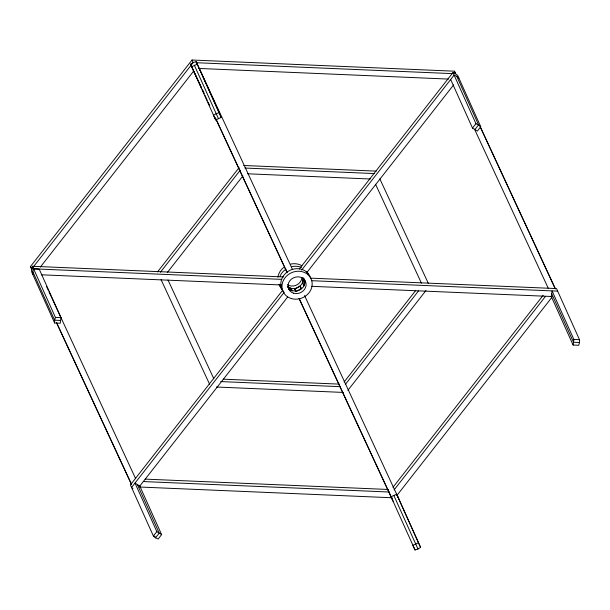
<?xml version="1.0" encoding="UTF-8"?>
<svg xmlns="http://www.w3.org/2000/svg" width="610" height="610" viewBox="0 0 610 610"><rect width="100%" height="100%" fill="white"/><g stroke="black" fill="none" stroke-linecap="round" stroke-linejoin="round"><path stroke-width="0.91" d="M32.795 274.424L32.795 271.61L33.588 268.835L281.789 279.372M33.588 268.835L39.185 269.071L61.015 317.65L60.222 323.239L54.618 322.995L54.625 320.189L55.419 317.406L32.444 266.28L283.49 276.94M573.103 345.054L573.903 339.465L552.073 290.894L551.272 296.483L573.103 345.054L578.699 345.29L579.492 342.515L579.5 339.701L556.518 288.576L310.612 278.145M32.444 266.28L31.651 269.056L31.644 271.869L54.618 322.995M292.579 269.681L196.115 61.618L193.172 62.578L31.651 269.056L30.5 266.501L192.02 60.016L454.458 71.195L455.655 73.787M40.329 267.104L193.484 71.317M157.517 271.908L239.097 167.613M160.422 272.212L240.248 170.167M167.338 272.517L242.91 175.901M282.56 290.36L130.41 484.897L153.384 536.022L155.542 537.845L158.181 539.042L161.619 534.634L139.797 486.063L135.001 483.051L156.831 531.623L161.619 534.634M299.312 269.018L452.963 72.552L455.601 73.757L457.752 75.571L480.733 126.697L477.287 131.104L472.498 128.085L450.668 79.513M284.298 292.167L131.562 487.451L132.995 488.663M301.63 270.077L454.114 75.114L456.753 76.311L458.903 78.126M139.278 486.719L287.661 297.001M306.754 272.67L453.634 84.859M153.384 536.022L156.831 531.623M472.498 128.085L475.945 123.685L452.963 72.552M474.893 129.595L478.583 124.882L456.753 76.311M344.101 382.005L415.578 290.642M345.252 384.567L418.483 290.947M347.913 390.301L425.978 290.505M392.947 487.344L543.167 295.309M394.098 489.906L545.492 296.368M396.752 495.648L551.837 297.398M199.417 68.816L221.247 117.387L215.658 119.964L190.526 64.187L193.172 62.578L192.02 60.016M197.266 64.172L191.677 66.749L201.666 88.29M415.029 549.984L391.048 496.769L396.637 494.191L418.468 542.763L412.878 545.34L415.029 549.984L417.972 549.023L420.618 547.406L397.636 496.281M295.911 291.633L294.76 289.071L300.135 286.037L301.332 288.621M296.681 291.199L301.287 288.599L300.135 286.037M221.247 117.387L219.097 112.743L216.146 113.704L213.508 115.32L215.658 119.964M196.023 62.7L452.75 73.635M198.677 68.434L448.495 79.079M243.703 165.485L376.279 171.128M244.854 168.04L374.586 173.568M247.523 173.781L370.316 179.004M311.756 280.707L557.67 291.13M41.335 274.79L281.553 284.984M311.527 286.319L552.119 296.521M55.419 317.406L61.015 317.65M573.903 339.465L579.5 339.701M60.619 320.441L54.625 320.189L32.795 271.61M579.492 342.515L573.507 342.256L551.676 293.685M223.367 379.184L339.488 384.132M220.706 381.578L340.639 386.687M216.42 387.022L343.316 392.428M145.172 479.117L388.334 489.479M143.472 481.557L389.485 492.034M139.217 487.001L392.146 497.768M475.945 123.685L478.583 124.882L480.733 126.697M287.539 286.608L291.206 288.446L292.35 291L288.69 289.163M480.482 127.337L555.367 288.858M480.032 126.438L555.313 288.82M474.511 129.16L548.398 288.53M379.832 178.867L428.357 283.444M375.562 184.289L421.434 283.147M304.535 295.514L398.787 498.835M418.468 542.763L420.618 547.406M218.449 118.675L194.315 65.133M417.972 549.023L393.839 495.48M190.526 64.187L201.712 88.32M202.512 90.044L204.106 93.49L202.459 90.013M208.101 102.106L209.703 105.553M215.299 117.616L286.807 271.854M294.76 289.071L295.56 290.802M299.167 298.572L392.047 498.85M204.861 95.183L207.255 100.353M216.047 119.308L287.158 272.685M299.113 298.534L393.198 501.405M167.971 279.921L213.843 378.779M161.063 279.647L209.588 384.224M46.558 286.578L48.205 290.055M48.953 291.748L135.672 478.713M30.5 266.501L32.101 269.955M131.417 484.157L56.532 322.644L131.363 484.126M454.458 71.195L455.601 73.757M196.115 61.618L219.097 112.743M137.395 484.553L159.225 533.132L155.542 537.845L154.757 536.106M304.314 278.793A9.226 8.212 -24.2 0 1 299.38 290.108A9.226 8.212 -24.2 0 1 287.546 286.517M283.467 291.549A15.38 13.694 -24.2 0 1 289.979 270.329A15.38 13.694 -24.2 0 1 310.711 278.587M282.209 289.811A15.38 13.694 -24.2 0 1 279.296 284.306M280.051 276.185A15.38 13.694 -24.2 0 1 286.029 269.086M291.931 266.616A15.38 13.694 -24.2 0 1 301.477 267.485M306.54 271.343A15.38 13.694 -24.2 0 1 307.974 273.623M303.071 278.435A9.226 8.212 -24.2 0 1 297.901 287.516A9.226 8.212 -24.2 0 1 287.386 286.41M307.181 271.885A15.38 13.694 -24.2 0 1 307.89 274.485M281.058 287.249A15.38 13.694 -24.2 0 1 279.044 284.283M277.931 277.237A15.38 13.694 -24.2 0 1 283.589 267.477M290.779 264.054A15.38 13.694 -24.2 0 1 301.988 265.792M301.919 278.061A9.226 8.212 -24.2 0 1 287.401 284.748M303.01 277.825L302.773 283.437L303.917 285.998L304.161 280.379L303.01 277.825M293.593 293.212A9.226 8.212 -24.2 0 0 306.067 283.414A9.226 8.212 -24.2 0 0 291.572 279.014A9.226 8.212 -24.2 0 0 293.593 293.212M291.466 298.603A15.38 13.694 -24.2 0 0 312.03 282.026A15.38 13.694 -24.2 0 0 287.729 275.011A15.38 13.694 -24.2 0 0 291.466 298.603"/></g></svg>
